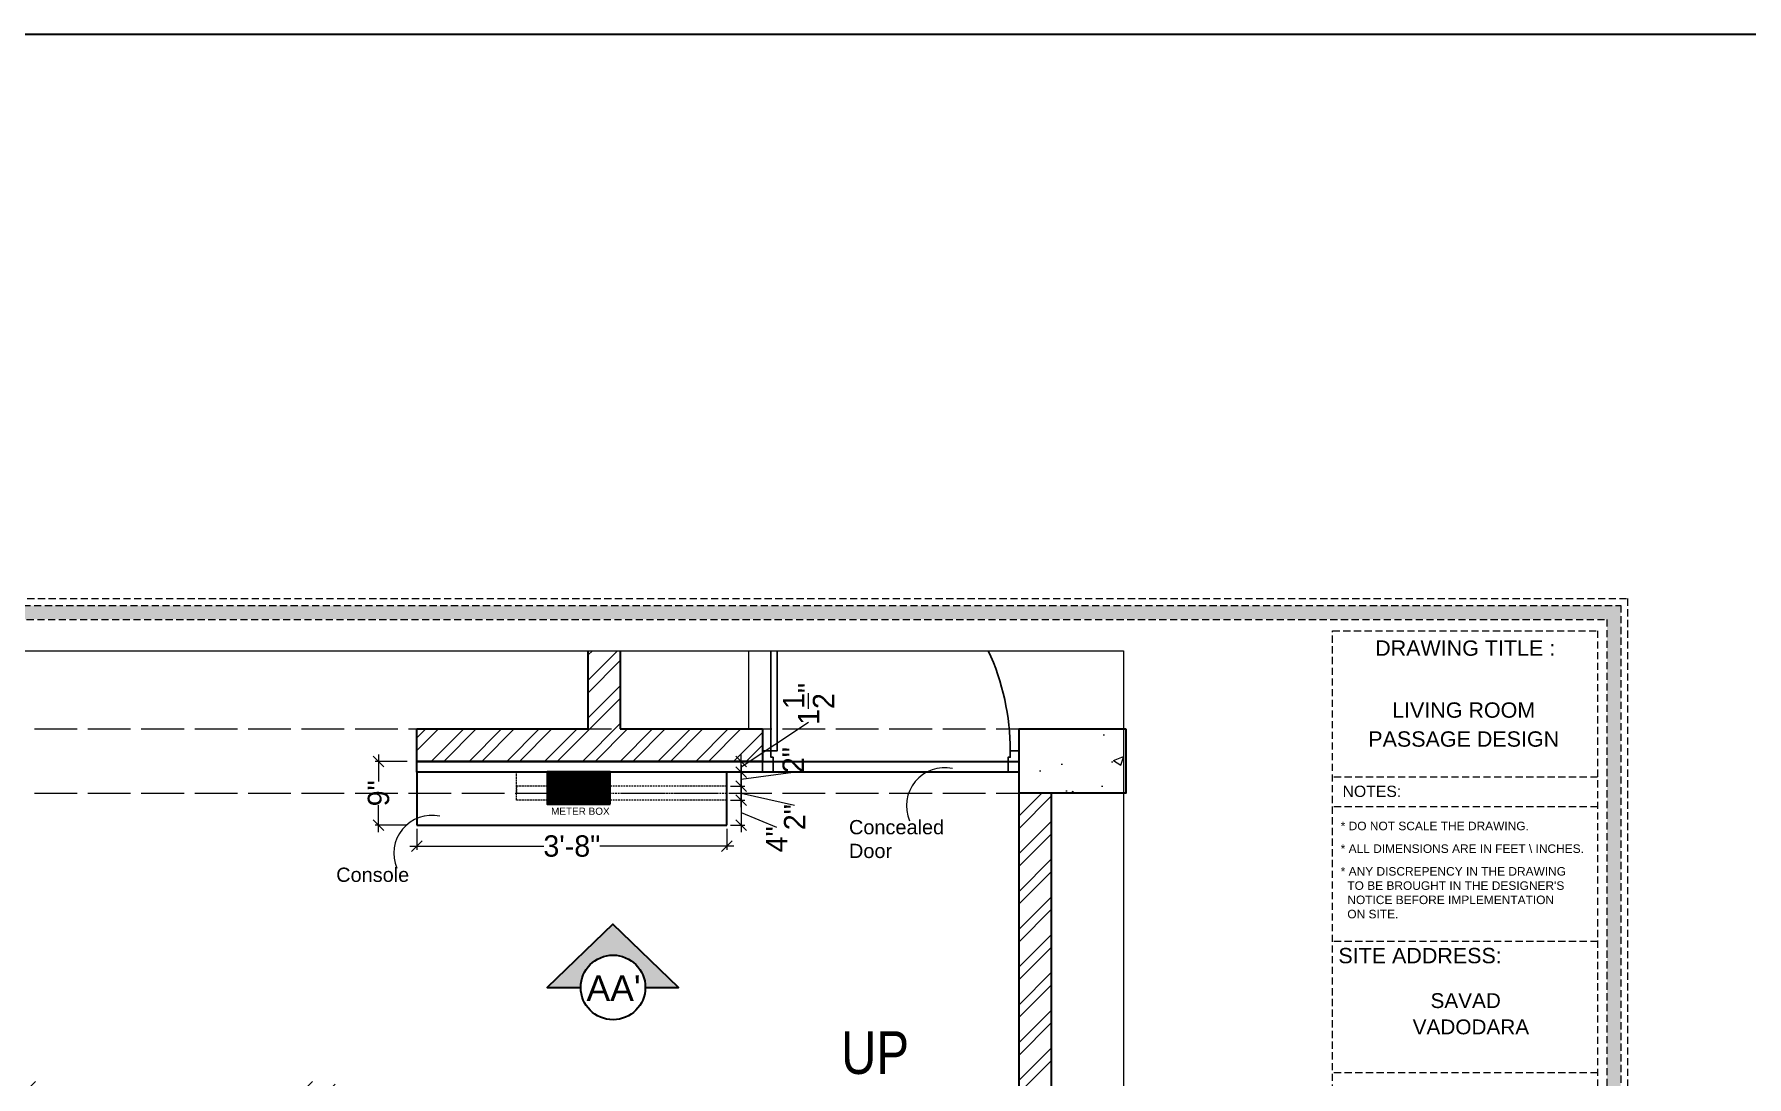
# Model space of a CAD drawing. Header units: millimetres. Extents: x 35877 to 3066687, y -650199 to -40525.
# Drawn here: x 149174.5 to 149414.9, y -179049.7 to -178903.4 of the extents above; entities that cross this region are included whole.
import ezdxf
from ezdxf.enums import TextEntityAlignment as Align

# ---------------------------------------------------------------- set-up
doc = ezdxf.new("R2010")
doc.units = ezdxf.units.MM
doc.header["$MEASUREMENT"] = 0
doc.header["$PDMODE"] = 35
for name, pattern in [('ACAD_ISO02W100', [15, 12, -3]), ('DASHED', [0.75, 0.5, -0.25]), ('DASHED2', [0.375, 0.25, -0.125]), ('DASHEDX2', [1.5, 1, -0.5])]:
    doc.linetypes.add(name, pattern=pattern)
doc.layers.get('Defpoints').update_dxf_attribs({"color": 220})
for name, color, linetype in [('AR ELE-5', 134, 'Continuous'), ('AR HATCH-7', 7, 'Continuous'), ('GROUND FLOOR  ( Text )', 251, 'Continuous')]:
    doc.layers.add(name, color=color, linetype=linetype)
for name, color, linetype, lineweight in [('COLUMN', 1, 'Continuous', 30), ('dim05', 1, 'Continuous', 13), ('Dimension', 10, 'DASHEDX2', 20), ('el', 7, 'Continuous', 20), ('ELEC.', 5, 'Continuous', 20), ('Electrical', 84, 'Continuous', 30), ('FURNITURE', 32, 'Continuous', 9), ('furniture dimensions', 1, 'DASHED', 0), ('FURNITURE-1', 252, 'Continuous', 13), ('GROUND FLOOR', 7, 'Continuous', 9), ('GROUND FLOOR  ( PLINE )', 251, 'Continuous', 30), ('Labelling', 1, 'Continuous', 25), ('NAME PLATE', 7, 'Continuous', 25), ('Text', 7, 'Continuous', 15), ('wall', 7, 'Continuous', 30)]:
    doc.layers.add(name, color=color, linetype=linetype, lineweight=lineweight)
doc.layers.add('PDF_INT-ELEC SWITCH BOARD', color=7, linetype='Continuous', true_color=0x00751d)
doc.styles.add('Arial', font='arial.ttf')
doc.styles.add('century g', font='GOTHIC.TTF')
doc.styles.add("Cn_BT_0'-0", font='swissc.ttf')
doc.styles.get("Standard").update_dxf_attribs({"font": 'arial.ttf', "height": 6})
doc.dimstyles.new('Archana', dxfattribs={"dimtxt": 2, "dimasz": 0.75, "dimexe": 0.5, "dimexo": 0.5, "dimgap": 0, "dimtad": 0, "dimzin": 0, "dimdsep": 46, "dimlunit": 4, "dimtxsty": 'century g', "dimblk": 'OBLIQUE', "dimcen": 0, "dimdle": 1, "dimclrd": 256, "dimclre": 256, "dimclrt": 256, "dimadec": 0, "dimazin": 0, "dimtfac": 1, "dimtofl": 0, "dimtmove": 1, "dimatfit": 3, "dimfxl": 1, "dimfxlon": 1, "dimtolj": 1, "dimtzin": 0, "dimlwd": -1, "dimlwe": -1, "dimarcsym": 0})

# ---------------------------------------------------------------- blocks, each defined once
blk = doc.blocks.new('_Oblique')
at = {"layer": 'wall', "color": 0, "lineweight": -2}
blk.add_line((-0.5, -0.5), (0.5, 0.5), dxfattribs=at)
blk = doc.blocks.new('*D446')
at = {"layer": 'Defpoints', "color": 0, "linetype": 'Continuous', "lineweight": 0, "transparency": 16777216}
for p in [(149234.27, -179005.47), (149222.86, -179014.41), (149239.22, -179014.41)]:
    blk.add_point(p, dxfattribs=at)
at = {"layer": 'furniture dimensions', "color": 5, "linetype": 'ByBlock', "transparency": 16777216}
blk.add_line((149226.86, -179005.47), (149222.36, -179005.47), dxfattribs=at)
at = {"layer": 'furniture dimensions', "color": 5, "linetype": 'Continuous', "transparency": 16777216}
for p, q in [((149222.86, -179004.47), (149222.86, -179008.29)), ((149222.86, -179015.41), (149222.86, -179011.59)), ((149226.86, -179014.41), (149222.36, -179014.41))]:
    blk.add_line(p, q, dxfattribs=at)
at = {"layer": 'furniture dimensions', "color": 5, "linetype": 'Continuous', "transparency": 16777216, "xscale": 1.5, "yscale": 1.5, "zscale": 1.5}
for p, rotation in [((149222.86, -179005.47), 90), ((149222.86, -179014.41), 270)]:
    blk.add_blockref('_Oblique', p, dxfattribs=dict(at, rotation=rotation))
at = {"layer": 'furniture dimensions', "linetype": 'Continuous', "lineweight": 0, "transparency": 16777216, "insert": (149222.86, -179009.94), "char_height": 3, "attachment_point": 5, "rotation": 90, "style": 'century g'}
blk.add_mtext('\\A1;9"', dxfattribs=at)
blk = doc.blocks.new('*D485')
at = {"layer": 'Defpoints', "color": 0, "linetype": 'Continuous', "lineweight": 0, "transparency": 16777216}
for p in [(149271.74, -179006.97), (149271.74, -179008.93), (149273.78, -179008.93)]:
    blk.add_point(p, dxfattribs=at)
at = {"layer": 'furniture dimensions', "color": 5, "linetype": 'Continuous', "transparency": 16777216}
for p, q in [((149273.78, -179005.97), (149273.78, -179009.93)), ((149272.24, -179008.93), (149274.28, -179008.93)), ((149273.78, -179007.95), (149281.06, -179006.97))]:
    blk.add_line(p, q, dxfattribs=at)
at = {"layer": 'furniture dimensions', "color": 5, "linetype": 'ByBlock', "transparency": 16777216}
blk.add_line((149272.24, -179006.97), (149274.28, -179006.97), dxfattribs=at)
at = {"layer": 'furniture dimensions', "color": 5, "linetype": 'Continuous', "transparency": 16777216, "xscale": 1.5, "yscale": 1.5, "zscale": 1.5}
for p, rotation in [((149273.78, -179006.97), 90), ((149273.78, -179008.93), 270)]:
    blk.add_blockref('_Oblique', p, dxfattribs=dict(at, rotation=rotation))
at = {"layer": 'furniture dimensions', "linetype": 'Continuous', "lineweight": 0, "transparency": 16777216, "insert": (149281.06, -179005.28), "char_height": 3, "attachment_point": 5, "rotation": 90, "style": 'century g'}
blk.add_mtext('\\A1;2"', dxfattribs=at)
blk = doc.blocks.new('*D486')
at = {"layer": 'Defpoints', "color": 0, "linetype": 'Continuous', "lineweight": 0, "transparency": 16777216}
for p in [(149271.74, -179010.89), (149271.74, -179014.41), (149273.78, -179014.41)]:
    blk.add_point(p, dxfattribs=at)
at = {"layer": 'furniture dimensions', "color": 5, "linetype": 'ByBlock', "transparency": 16777216}
blk.add_line((149272.24, -179010.89), (149274.28, -179010.89), dxfattribs=at)
at = {"layer": 'furniture dimensions', "color": 5, "linetype": 'Continuous', "transparency": 16777216}
for p, q in [((149273.78, -179009.89), (149273.78, -179015.41)), ((149273.78, -179012.65), (149278.73, -179014.7)), ((149272.24, -179014.41), (149274.28, -179014.41))]:
    blk.add_line(p, q, dxfattribs=at)
at = {"layer": 'furniture dimensions', "color": 5, "linetype": 'Continuous', "transparency": 16777216, "xscale": 1.5, "yscale": 1.5, "zscale": 1.5}
for p, rotation in [((149273.78, -179010.89), 90), ((149273.78, -179014.41), 270)]:
    blk.add_blockref('_Oblique', p, dxfattribs=dict(at, rotation=rotation))
at = {"layer": 'furniture dimensions', "linetype": 'Continuous', "lineweight": 0, "transparency": 16777216, "insert": (149278.73, -179016.4), "char_height": 3, "attachment_point": 5, "rotation": 90, "style": 'century g'}
blk.add_mtext('\\A1;4"', dxfattribs=at)
blk = doc.blocks.new('*D487')
at = {"layer": 'Defpoints', "color": 0, "linetype": 'Continuous', "lineweight": 0, "transparency": 16777216}
for p in [(149273.78, -179005.47), (149273.78, -179005.47), (149273.78, -179006.97)]:
    blk.add_point(p, dxfattribs=at)
at = {"layer": 'furniture dimensions', "color": 5, "linetype": 'Continuous', "transparency": 16777216}
for p, q in [((149273.78, -179006.22), (149283.22, -178999.93)), ((149273.78, -179005.47), (149273.28, -179005.47)), ((149273.78, -179007.97), (149273.78, -179004.47))]:
    blk.add_line(p, q, dxfattribs=at)
at = {"layer": 'furniture dimensions', "color": 5, "linetype": 'ByBlock', "transparency": 16777216}
blk.add_line((149273.78, -179006.97), (149274.28, -179006.97), dxfattribs=at)
at = {"layer": 'furniture dimensions', "color": 5, "linetype": 'Continuous', "transparency": 16777216, "xscale": 1.5, "yscale": 1.5, "zscale": 1.5}
for p, rotation in [((149273.78, -179005.47), 90), ((149273.78, -179006.97), 270)]:
    blk.add_blockref('_Oblique', p, dxfattribs=dict(at, rotation=rotation))
at = {"layer": 'furniture dimensions', "linetype": 'Continuous', "lineweight": 0, "transparency": 16777216, "insert": (149283.22, -178997.39), "char_height": 3, "attachment_point": 5, "rotation": 90, "style": 'century g'}
blk.add_mtext('\\A1;1{\\H1x;\\S1/2;}"', dxfattribs=at)
blk = doc.blocks.new('*D488')
at = {"layer": 'Defpoints', "color": 0, "linetype": 'Continuous', "lineweight": 0, "transparency": 16777216}
for p in [(149228.24, -179014.41), (149271.74, -179014.41), (149271.74, -179017.36)]:
    blk.add_point(p, dxfattribs=at)
at = {"layer": 'furniture dimensions', "color": 5, "linetype": 'ByBlock', "transparency": 16777216}
blk.add_line((149228.24, -179014.91), (149228.24, -179017.86), dxfattribs=at)
at = {"layer": 'furniture dimensions', "color": 5, "linetype": 'Continuous', "transparency": 16777216}
for p, q in [((149271.74, -179014.91), (149271.74, -179017.86)), ((149227.24, -179017.36), (149246.04, -179017.36)), ((149272.74, -179017.36), (149253.93, -179017.36))]:
    blk.add_line(p, q, dxfattribs=at)
at = {"layer": 'furniture dimensions', "color": 5, "linetype": 'Continuous', "transparency": 16777216, "xscale": 1.5, "yscale": 1.5, "zscale": 1.5, "rotation": 180}
blk.add_blockref('_Oblique', (149228.24, -179017.36), dxfattribs=at)
at = {"layer": 'furniture dimensions', "color": 5, "linetype": 'Continuous', "transparency": 16777216, "xscale": 1.5, "yscale": 1.5, "zscale": 1.5}
blk.add_blockref('_Oblique', (149271.74, -179017.36), dxfattribs=at)
at = {"layer": 'furniture dimensions', "linetype": 'Continuous', "lineweight": 0, "transparency": 16777216, "insert": (149249.99, -179017.36), "char_height": 3, "attachment_point": 5, "style": 'century g'}
blk.add_mtext('\\A1;3\'-8"', dxfattribs=at)
blk = doc.blocks.new('*D452')
at = {"layer": 'Defpoints', "color": 0, "linetype": 'Continuous', "lineweight": 0, "transparency": 16777216}
for p in [(149271.74, -179008.93), (149273.78, -179008.93), (149271.74, -179010.89)]:
    blk.add_point(p, dxfattribs=at)
at = {"layer": 'furniture dimensions', "color": 5, "linetype": 'Continuous', "transparency": 16777216}
for p, q in [((149272.24, -179008.93), (149274.28, -179008.93)), ((149273.78, -179011.89), (149273.78, -179007.93)), ((149273.78, -179009.91), (149281.26, -179011.6))]:
    blk.add_line(p, q, dxfattribs=at)
at = {"layer": 'furniture dimensions', "color": 5, "linetype": 'ByBlock', "transparency": 16777216}
blk.add_line((149272.24, -179010.89), (149274.28, -179010.89), dxfattribs=at)
at = {"layer": 'furniture dimensions', "color": 5, "linetype": 'Continuous', "transparency": 16777216, "xscale": 1.5, "yscale": 1.5, "zscale": 1.5}
for p, rotation in [((149273.78, -179008.93), 90), ((149273.78, -179010.89), 270)]:
    blk.add_blockref('_Oblique', p, dxfattribs=dict(at, rotation=rotation))
at = {"layer": 'furniture dimensions', "linetype": 'Continuous', "lineweight": 0, "transparency": 16777216, "insert": (149281.26, -179013.29), "char_height": 3, "attachment_point": 5, "rotation": 90, "style": 'century g'}
blk.add_mtext('\\A1;2"', dxfattribs=at)

msp = doc.modelspace()

# ---------------------------------------------------------------- hatches: boundary and pattern name
at = {"layer": 'AR HATCH-7', "lineweight": 0, "true_color": 0x939598, "transparency": 33554687}
h = msp.add_hatch(dxfattribs=at)
h.set_pattern_fill('ANSI32', color=252, scale=10)
h.set_pattern_definition([(45, (1348.061, 1423.7925), (-2.65165043, 2.65165043), []), (45, (1349.8287, 1423.7925), (-2.65165043, 2.65165043), [])])
h.paths.add_polyline_path([(149312.7739, -179146.4055), (149216.7739, -179146.4055), (149212.2739, -179146.4055), (149212.2739, -179150.9055), (149212.2739, -179155.4055), (149312.7739, -179155.4055)])
h.paths.add_polyline_path([(149216.7739, -179104.4055), (149214.1489, -179104.4055), (149212.2739, -179104.4055), (149212.2739, -179146.4055), (149216.7739, -179146.4055)], flags=17)
h.paths.add_polyline_path([(149317.2739, -179009.9055), (149312.7739, -179009.9055), (149312.7739, -179155.4055), (149317.2739, -179155.4055), (149317.2739, -179137.4055), (149327.4168, -179137.4055), (149327.4168, -179132.9055), (149317.2739, -179132.9055)])
h.paths.add_polyline_path([(149276.7356, -179002.4726), (149276.7356, -179000.9055), (149228.2356, -179000.9055), (149228.2356, -179005.4055), (149274.7739, -179005.4055), (149276.7356, -179005.409)])
h.paths.add_polyline_path([(149256.7739, -178989.9166), (149252.2739, -178989.9166), (149252.2739, -179000.9055), (149256.7739, -179000.9055)])
h.paths.add_polyline_path([(149170.2739, -179050.4055), (149170.2739, -179066.4055), (149170.2739, -179146.4055), (149165.2739, -179146.4055), (149152.0509, -179146.4055), (149152.0509, -179155.4055), (149174.7739, -179155.4055), (149179.2739, -179155.4055), (149179.2739, -179146.4055), (149174.7739, -179146.4055), (149174.7739, -179072.9055), (149216.7739, -179072.9055), (149216.7739, -179068.4055), (149174.7739, -179068.4055), (149174.7739, -179050.4055)])
h.paths.add_polyline_path([(149216.7739, -179059.4055), (149212.2739, -179059.4055), (149212.2739, -179068.4055), (149216.7739, -179068.4055)], flags=17)
h.paths.add_polyline_path([(149216.7739, -179050.4055), (149212.2739, -179050.4055), (149212.2739, -179059.4055), (149216.7739, -179059.4055)], flags=17)
at = {"layer": 'AR HATCH-7', "lineweight": 0, "transparency": 33554687}
h = msp.add_hatch(color=8, dxfattribs=at)
h.dxf.hatch_style = 1
h.paths.add_polyline_path([(149255.7499, -179028.3244), (149246.5201, -179037.1944), (149251.2408, -179037.1944, -1), (149260.3051, -179037.1944), (149264.9797, -179037.1944)])
at = {"layer": 'Dimension', "true_color": 0xd39e00, "transparency": 33554687}
h = msp.add_hatch(color=42, dxfattribs=at)
h.paths.add_polyline_path([(149120.517, -179178.3432), (149397.2223, -179178.3432), (149397.2223, -178983.5771), (149120.517, -178983.5771)])
h.paths.add_polyline_path([(149122.459, -179176.4012), (149395.2803, -179176.4012), (149395.2803, -178985.5191), (149122.459, -178985.5191)], flags=16)
at = {"layer": 'el', "ltscale": 10, "true_color": 0x939598, "transparency": 33554687}
h = msp.add_hatch(dxfattribs=at)
h.set_pattern_fill('ANSI31', color=252, scale=0.3)
h.set_pattern_definition([(45, (-3171309.70069, 331137.02855), (-0.0265165042945, 0.0265165042945), [])])
h.paths.add_polyline_path([(149246.5449, -179006.9055), (149246.5449, -179011.4535), (149255.3601, -179011.4535), (149255.3601, -179006.9055)])
at = {"layer": 'FURNITURE-1', "lineweight": 0, "true_color": 0xc7c8ca, "transparency": 33554687}
h = msp.add_hatch(dxfattribs=at)
h.set_pattern_fill('AR-CONC', color=9, scale=2)
h.set_pattern_definition([(50, (1348.061, 1423.792), (14.34520365, -1.2550427), [1.5, -16.5]), (355, (1348.061, 1423.792), (-2.7750267, 15.0438427), [1.2, -13.2]), (100.4514445, (1349.256, 1423.688), (11.5701769, 13.7887998), [1.2748038, -14.0228422]), (46.1842, (1348.061, 1427.792), (21.3448266, -3.3103856), [2.25, -24.75]), (96.635635, (1349.84, 1427.517), (18.693239, 19.482372), [1.9122068, -21.0342752]), (351.184164, (1348.06, 1427.792), (18.693239, 19.482372), [1.8, -19.8]), (21, (1350.061, 1426.792), (11.93814104, -8.0523778), [1.5, -16.5]), (326, (1350.061, 1426.792), (4.8663066, 14.5030009), [1.2, -13.2]), (71.451445, (1351.056, 1426.121), (16.8044475, 6.45062306), [1.2748038, -14.0228422]), (37.5, (1348.061, 1423.7925), (0.24319711, 6.65787708), [0, -13.04, 0, -13.4, 0, -13.25]), (7.5, (1348.061, 1423.7925), (5.26139075, 7.88823424), [0, -7.64, 0, -12.74, 0, -5.05]), (327.5, (1343.601, 1423.7925), (10.67644872, -0.45109743), [0, -5, 0, -15.6, 0, -20.7]), (317.5, (1341.601, 1423.7925), (11.6637234, 2.00209965), [0, -6.5, 0, -10.36, 0, -14.7])])
h.paths.add_polyline_path([(149170.2739, -179050.4055), (149165.2739, -179050.4055), (149165.2739, -179066.4055), (149170.2739, -179066.4055)])
h.paths.add_polyline_path([(149327.4168, -179000.9055), (149312.7739, -179000.9055), (149312.7739, -179009.9055), (149327.4168, -179009.9055)])

# ---------------------------------------------------------------- linework, layer by layer
at = {"transparency": 33554687, "elevation": -0.1354}
msp.add_lwpolyline([(149278.8356, -178989.9166), (149278.8356, -179003.9726), (149277.9356, -179003.9726), (149277.9356, -178989.9166)], dxfattribs=at)
for points in [[(149276.7356, -179003.9726), (149277.9356, -179003.9726), (149277.9356, -179004.8726), (149278.2356, -179004.8726), (149278.2356, -179006.9726), (149276.7356, -179006.9726)], [(149312.7356, -179003.9726), (149311.5356, -179003.9726), (149311.5356, -179004.8726), (149311.2356, -179004.8726), (149311.2356, -179006.9726), (149312.7356, -179006.9726)]]:
    msp.add_lwpolyline(points, close=True, dxfattribs=at)
at = {"layer": 'AR ELE-5', "linetype": 'ByBlock', "ltscale": 15, "transparency": 33554687}
msp.add_arc((149277.8864, -179003.993, -0.1354), 33.6493, 0.034736, 24.728965, dxfattribs=at)
at = {"layer": 'COLUMN', "transparency": 33554687, "elevation": -0.1354}
msp.add_lwpolyline([(149327.7739, -179000.9055), (149327.7739, -179009.9055), (149312.7739, -179009.9055), (149312.7739, -179000.9055)], close=True, dxfattribs=at)
at = {"layer": 'dim05', "color": 18, "lineweight": 0, "true_color": 0x000000, "transparency": 33554687, "elevation": -0.1354}
msp.add_lwpolyline([(149152.0509, -178989.9166), (149327.4168, -178989.9166), (149327.4168, -179165.8228), (149152.0509, -179165.8228)], close=True, dxfattribs=at)
at = {"layer": 'Dimension', "color": 42, "true_color": 0xd39e00, "transparency": 33554687}
for p, q in [((149393.9656, -179007.662, -0.1354), (149356.7846, -179007.662, -0.1354)), ((149393.9656, -179011.8507, -0.1354), (149356.7846, -179011.8507, -0.1354)), ((149393.9656, -179030.7477, -0.1354), (149356.7846, -179030.7477, -0.1354)), ((149393.9656, -179049.1772, -0.1354), (149356.7846, -179049.1772, -0.1354))]:
    msp.add_line(p, q, dxfattribs=at)
at = {"layer": 'Dimension', "color": 42, "true_color": 0xd39e00, "transparency": 33554687, "elevation": -0.1354}
for points in [[(149119.546, -178982.6061), (149398.1933, -178982.6061), (149398.1933, -179179.3142), (149119.546, -179179.3142)], [(149120.517, -178983.5771), (149397.2223, -178983.5771), (149397.2223, -179178.3432), (149120.517, -179178.3432)], [(149122.459, -178985.5191), (149395.2803, -178985.5191), (149395.2803, -179176.4012), (149122.459, -179176.4012)], [(149356.7846, -179174.8029), (149356.7846, -178987.1174), (149393.9656, -178987.1174), (149393.9656, -179174.8029)]]:
    msp.add_lwpolyline(points, close=True, dxfattribs=at)
at = {"layer": 'ELEC.', "transparency": 33554687}
for centre in [(149302.3266, -179011.7033, -0.1354), (149230.3441, -179018.3856, -0.1354)]:
    msp.add_arc(centre, 5.3571, 78.172298, 202.853891, dxfattribs=at)
at = {"layer": 'FURNITURE', "lineweight": 30, "transparency": 33554687}
for p, q in [((149228.2356, -179006.9726, -0.1354), (149228.2356, -179014.4055, -0.1354)), ((149271.7356, -179014.4055, -0.1354), (149271.7356, -179006.9726, -0.1354)), ((149228.2356, -179014.4055, -0.1354), (149271.7356, -179014.4055, -0.1354))]:
    msp.add_line(p, q, dxfattribs=at)
at = {"layer": 'FURNITURE', "color": 3, "lineweight": 30, "transparency": 33554687}
msp.add_lwpolyline([(149045.1697, -178903.3774), (150107.4766, -178903.3774), (150107.4766, -179265.6803), (149045.1697, -179265.6803)], close=True, dxfattribs=at)
at = {"layer": 'FURNITURE', "lineweight": 30, "transparency": 33554687, "elevation": -0.1354}
msp.add_lwpolyline([(149228.2356, -179005.4726), (149312.7356, -179005.4726), (149312.7356, -179006.9726), (149228.2356, -179006.9726)], close=True, dxfattribs=at)
at = {"layer": 'FURNITURE', "linetype": 'DASHED2', "lineweight": 0, "transparency": 33554687, "elevation": -0.1354}
for points in [[(149242.2021, -179006.9726), (149271.7356, -179006.9726), (149271.7356, -179010.8891), (149242.2021, -179010.8891)], [(149242.2021, -179009.9055), (149271.7356, -179009.9055), (149271.7356, -179008.9308), (149242.2021, -179008.9308)]]:
    msp.add_lwpolyline(points, close=True, dxfattribs=at)
at = {"layer": 'GROUND FLOOR', "transparency": 33554687}
for p, q in [((149252.2739, -179000.9055, -0.1354), (149228.2356, -179000.9055, -0.1354)), ((149256.7739, -179000.9055, -0.1354), (149274.7739, -179000.9055, -0.1354)), ((149312.7739, -179000.9055, -0.1354), (149312.7739, -179155.4055, -0.1354)), ((149327.7739, -179000.9055, -0.1354), (149312.7739, -179000.9055, -0.1354)), ((149317.2739, -179009.9055, -0.1354), (149317.2739, -179132.9055, -0.1354))]:
    msp.add_line(p, q, dxfattribs=at)
at = {"layer": 'GROUND FLOOR  ( PLINE )', "transparency": 33554687}
for p, q in [((149252.2739, -179000.9055, -0.1354), (149252.2739, -178989.9166, -0.1354)), ((149256.7739, -178989.9166, -0.1354), (149256.7739, -179000.9055, -0.1354)), ((149228.2356, -179005.4055, -0.1354), (149228.2356, -179000.9055, -0.1354)), ((149228.2356, -179000.9055, -0.1354), (149252.2739, -179000.9055, -0.1354)), ((149256.7739, -179000.9055, -0.1354), (149276.7356, -179000.9055, -0.1354)), ((149276.7356, -179000.9055, -0.1354), (149276.7356, -179005.4726, -0.1354)), ((149276.7356, -179005.4726, -0.1354), (149228.2356, -179005.4055, -0.1354))]:
    msp.add_line(p, q, dxfattribs=at)
at = {"layer": 'GROUND FLOOR  ( PLINE )', "transparency": 33554687, "elevation": -0.1354}
for points in [[(149327.4168, -179137.4055), (149317.2739, -179137.4055), (149317.2739, -179155.4055), (149312.7739, -179155.4055), (149312.7739, -179000.9055), (149327.7739, -179000.9055)], [(149317.2739, -179009.9055), (149317.2739, -179132.9055)]]:
    msp.add_lwpolyline(points, dxfattribs=at)
at = {"layer": 'Labelling', "color": 251, "linetype": 'ACAD_ISO02W100', "lineweight": 0, "ltscale": 10, "true_color": 0x636466, "transparency": 33554687}
msp.add_line((149274.7739, -178989.9166, -0.1354), (149274.7739, -179000.9055, -0.1354), dxfattribs=at)
at = {"layer": 'Labelling', "color": 251, "linetype": 'ACAD_ISO02W100', "lineweight": 0, "ltscale": 0.5, "true_color": 0x636466, "transparency": 33554687}
for p, q in [((149152.0509, -179000.9055, -0.1354), (149312.7739, -179000.9055, -0.1354)), ((149152.0509, -179009.9055, -0.1354), (149312.7739, -179009.9055, -0.1354))]:
    msp.add_line(p, q, dxfattribs=at)
at = {"layer": 'PDF_INT-ELEC SWITCH BOARD', "color": 40, "lineweight": 30, "true_color": 0xffc61a, "transparency": 33554687}
msp.add_line((149246.5449, -179006.9055, -0.1354), (149255.3601, -179011.4535, -0.1354), dxfattribs=at)
msp.add_line((149246.5449, -179006.9055, -0.1354), (149255.3601, -179011.4535, -0.1354), dxfattribs=at)
at = {"layer": 'PDF_INT-ELEC SWITCH BOARD', "color": 40, "lineweight": 30, "true_color": 0xffc61a, "transparency": 33554687, "elevation": -0.1354}
msp.add_lwpolyline([(149255.3601, -179011.4535), (149255.3601, -179006.9055), (149246.5449, -179006.9055), (149246.5449, -179011.4535)], close=True, dxfattribs=at)
msp.add_lwpolyline([(149255.3601, -179011.4535), (149255.3601, -179006.9055), (149246.5449, -179006.9055), (149246.5449, -179011.4535)], close=True, dxfattribs=at)
at = {"layer": 'Text', "color": 18, "lineweight": 30, "true_color": 0x000000, "transparency": 33554687, "elevation": -0.2542}
msp.add_lwpolyline([(149260.3051, -179037.1944), (149264.9797, -179037.1944), (149255.7499, -179028.3244), (149246.5201, -179037.1944), (149251.2408, -179037.1944)], dxfattribs=at)
at = {"layer": 'Text', "color": 18, "lineweight": 30, "true_color": 0x000000, "transparency": 33554687}
msp.add_circle((149255.773, -179037.1944, -0.2542), 4.5321, dxfattribs=at)

# ---------------------------------------------------------------- texts
at = {"layer": 'dim05', "color": 1, "lineweight": 0, "transparency": 33554687, "char_height": 2, "width": 14.682128, "attachment_point": 1}
for s, insert in [('Concealed Door', (149288.8954, -179013.6918, -0.1354)), ('Console', (149216.9128, -179020.3741, -0.1354))]:
    msp.add_mtext(s, dxfattribs=dict(at, insert=insert))
at = {"layer": 'Electrical', "color": 5, "transparency": 33554687}
msp.add_text('METER BOX ', height=1, dxfattribs=at).set_placement((149247.0709, -179012.9561, -0.1354))
at = {"layer": 'GROUND FLOOR  ( Text )', "transparency": 33554687, "insert": (149292.5622, -179046.3799, -0.1354), "char_height": 6, "attachment_point": 5, "style": "Cn_BT_0'-0"}
msp.add_mtext('UP', dxfattribs=at)
at = {"layer": 'NAME PLATE', "transparency": 33554687, "style": 'Arial'}
for s, height, p in [('DRAWING TITLE : ', 2.157029, (149375.8159, -178990.6296, -0.1354)), ('LIVING ROOM', 2.157029, (149375.18, -178999.3313, -0.1354)), ('PASSAGE DESIGN', 2.157029, (149375.1894, -179003.3993, -0.1354)), ('NOTES:', 1.58489, (149362.3, -179010.4562, -0.1354)), ('SITE ADDRESS:', 2.157029, (149369.0636, -179033.8036, -0.1354)), (' SAVAD ', 2.08517, (149375.4661, -179040.0878, -0.2342)), ('VADODARA', 2.08517, (149376.1974, -179043.7755, -0.2342))]:
    msp.add_text(s, height=height, dxfattribs=at).set_placement(p, align=Align.CENTER)
at = {"layer": 'NAME PLATE', "transparency": 33554687, "char_height": 1.198698, "width": 46.311955, "attachment_point": 1, "style": 'Arial'}
for s, insert in [('* DO NOT SCALE THE DRAWING.', (149357.9201, -179013.9249, -0.1354)), ('* ALL DIMENSIONS ARE IN FEET \\\\ INCHES.', (149357.9201, -179017.1125, -0.1354)), ("* ANY DISCREPENCY IN THE DRAWING \\P  TO BE BROUGHT IN THE DESIGNER'S\\P  NOTICE BEFORE IMPLEMENTATION \\P  ON SITE.", (149357.9201, -179020.3001, -0.1354))]:
    msp.add_mtext(s, dxfattribs=dict(at, insert=insert))
at = {"layer": 'Text', "transparency": 33554687, "insert": (149252.0527, -179035.5173, -0.2542), "char_height": 3.5674, "attachment_point": 1, "style": 'Arial'}
msp.add_mtext_dynamic_manual_height_columns("AA' ", width=7.859724, gutter_width=11.1481, heights=[0], dxfattribs=at)

# ---------------------------------------------------------------- dimensions: what is measured, and where the dimension line sits
at = {"layer": 'furniture dimensions', "color": 5, "linetype": 'Continuous', "lineweight": 0, "transparency": 33554687}
for base, p1, p2, override, picture, middle in [((149273.7765, -179005.4685, -0.1354), (149273.7765, -179006.9726, -0.1354), (149273.7786, -179005.4685, -0.1354), {"dimtxt": 3, "dimasz": 1.5, "dimdec": 1, "dimclrd": 5, "dimclre": 5, "dimfxl": 4}, '*D487', (149283.219, -178999.9286, -0.1354)), ((149273.7765, -179008.9308, -0.1354), (149271.7356, -179006.9726, -0.1354), (149271.7356, -179008.9308, -0.1354), {"dimtxt": 3, "dimasz": 1.5, "dimdec": 1, "dimclrd": 5, "dimclre": 5, "dimfxl": 4}, '*D485', (149281.0581, -179006.9726, -0.1354)), ((149273.7765, -179008.9308, -0.1354), (149271.7356, -179010.8891, -0.1354), (149271.7356, -179008.9308, -0.1354), {"dimtxt": 3, "dimasz": 1.5, "dimdec": 1, "dimclrd": 5, "dimclre": 5, "dimfxl": 4}, '*D452', (149281.259, -179011.5951, -0.1354)), ((149273.7765, -179014.4055, -0.1354), (149271.7356, -179010.8891, -0.1354), (149271.7356, -179014.4055, -0.1354), {"dimtxt": 3, "dimasz": 1.5, "dimdec": 0, "dimclrd": 5, "dimclre": 5, "dimfxl": 4}, '*D486', (149278.7309, -179014.702, -0.1354))]:
    dim = msp.add_linear_dim(base=base, p1=p1, p2=p2, angle=90, dimstyle='Archana', override=override, dxfattribs=at)
    dim.commit()
    dim.dimension.update_dxf_attribs({"geometry": picture, "text_midpoint": middle, "dimtype": 160})
dim = msp.add_linear_dim(base=(149222.8553, -179014.4055, -0.1354), p1=(149234.2739, -179005.4726, -0.1354), p2=(149239.2212, -179014.4055, -0.1354), angle=90, dimstyle='Archana', override={"dimtxt": 3, "dimasz": 1.5, "dimdec": 0, "dimclrd": 5, "dimclre": 5, "dimfxl": 4}, dxfattribs=at)
dim.commit()
dim.dimension.update_dxf_attribs({"geometry": '*D446', "text_midpoint": (149222.8553, -179009.939, -0.1354)})
dim = msp.add_linear_dim(base=(149271.7356303191, -179017.363702047, -0.1354038034), p1=(149228.2356303192, -179014.405534133, -0.1354038034), p2=(149271.7356303191, -179014.4055341333, -0.1354038034), dimstyle='Archana', override={"dimtxt": 3, "dimasz": 1.5, "dimdec": 0, "dimclrd": 5, "dimclre": 5, "dimfxl": 4}, dxfattribs=at)
dim.commit()
dim.dimension.update_dxf_attribs({"geometry": '*D488', "text_midpoint": (149249.9856303192, -179017.363702047, -0.1354038034)})

doc.saveas('drawing.dxf')
